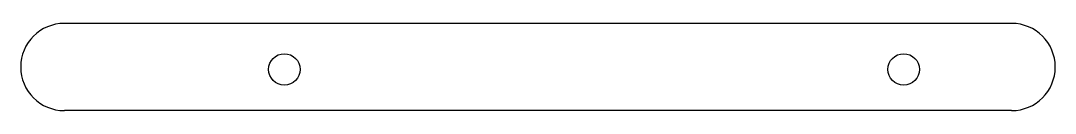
# Model space of a CAD drawing. Extents: x -3 to 2.91, y -0.5 to 0.
import ezdxf

# ---------------------------------------------------------------- set-up
doc = ezdxf.new("R2010")
doc.units = 0
doc.header["$MEASUREMENT"] = 0
doc.layers.add('VISIBLE', color=7, linetype='CONTINUOUS')

msp = doc.modelspace()

# ---------------------------------------------------------------- linework, layer by layer
at = {"layer": 'VISIBLE'}
for p, q in [((2.6649, 0), (-2.7459, 0)), ((2.6649, -0.5), (-2.7459, -0.5))]:
    msp.add_line(p, q, dxfattribs=at)
for centre in [(-1.4893, -0.264), (2.0485, -0.264)]:
    msp.add_circle(centre, 0.09, dxfattribs=at)
for centre, start, end in [((-2.7459, -0.25), 90, 180), ((2.6649, -0.25), 0, 90), ((-2.7459, -0.25), 180, 270), ((2.6649, -0.25), 270, 0)]:
    msp.add_arc(centre, 0.25, start, end, dxfattribs=at)

doc.saveas('drawing.dxf')
